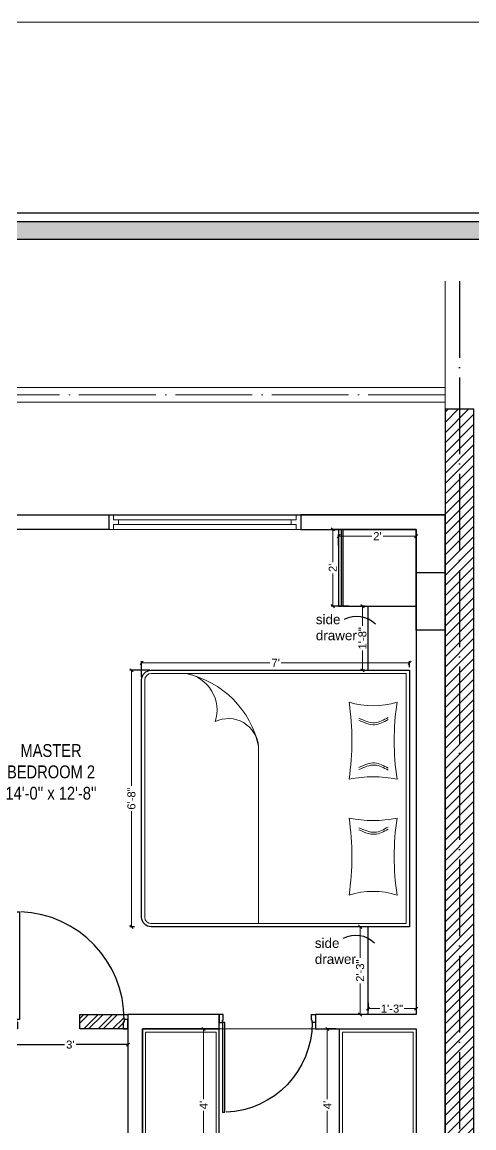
# Model space of a CAD drawing. Header units: millimetres. Extents: x 56222 to 3066687, y -650199 to -121287.
# Drawn here: x 150260.5 to 150401.6, y -177997.5 to -177652.2 of the extents above; entities that cross this region are included whole.
import ezdxf

# ---------------------------------------------------------------- set-up
doc = ezdxf.new("R2010")
doc.units = ezdxf.units.MM
doc.header["$MEASUREMENT"] = 0
doc.header["$PDMODE"] = 35
doc.linetypes.add('ACAD_ISO04W100', pattern=[30, 24, -3, 0, -3])
doc.layers.get('Defpoints').update_dxf_attribs({"color": 220})
doc.layers.add('AR DOOR', color=40, linetype='Continuous')
doc.layers.add('AR ELE-5', color=134, linetype='Continuous')
for name, color, linetype, lineweight in [('COLUMN', 1, 'Continuous', 30), ('dim05', 1, 'Continuous', 13), ('ELEVATION ( SPIRAL STAIR )', 250, 'Continuous', 9), ('FIRST FLOOR ( TEXT )', 7, 'Continuous', 9), ('FURNITURE', 32, 'Continuous', 9), ('GROUND FLOOR', 7, 'Continuous', 9), ('GROUND FLOOR  ( HATCH )', 251, 'Continuous', 9), ('Labelling', 1, 'Continuous', 25), ('NAME PLATE', 7, 'Continuous', 25), ('SECOND FLOOR', 7, 'Continuous', 9), ('SECOND FLOOR  ( PLINE )', 251, 'Continuous', 30), ('SECOND FLOOR ( PLine )', 7, 'Continuous', 30), ('wall', 7, 'Continuous', 30), ('X_PLOT', 1, 'Continuous', 9), ('XX~SLAB ( BEAM )~ ( DIM )', 7, 'Continuous', 9)]:
    doc.layers.add(name, color=color, linetype=linetype, lineweight=lineweight)
doc.layers.add('XX~SLAB ( PLINE )', color=251, linetype='Continuous', plot=False)
doc.styles.add('Arial', font='arial.ttf')
doc.styles.add('KATHA', font='swissc.ttf')
doc.styles.get("Standard").update_dxf_attribs({"font": 'arial.ttf', "height": 6})
doc.styles.add('style4', font='ARIALN.TTF')
doc.dimstyles.new('ISO-25', dxfattribs={"dimtxt": 2.5, "dimasz": 1, "dimexe": 0.5, "dimexo": 1, "dimtad": 0, "dimdec": 1, "dimlunit": 4, "dimtxsty": 'Standard', "dimblk": 'OBLIQUE', "dimcen": 2.5, "dimclrd": 1, "dimclre": 1, "dimclrt": 5, "dimadec": 0, "dimazin": 0, "dimtfac": 1, "dimtdec": 1, "dimtmove": 0, "dimatfit": 3, "dimfxl": 1, "dimlwd": -1, "dimarcsym": 0})

# ---------------------------------------------------------------- blocks, each defined once
blk = doc.blocks.new('LAYOUT FILE')
at = {"layer": 'NAME PLATE', "true_color": 0xd39e00}
h = blk.add_hatch(color=42, dxfattribs=at)
h.paths.add_polyline_path([(3346889.83, -513806.18), (3346889.83, -514260.7), (3347535.56, -514260.7), (3347535.56, -513806.18)])
h.paths.add_polyline_path([(3346894.36, -513810.71), (3347531.03, -513810.71), (3347531.03, -514256.17), (3346894.36, -514256.17)], flags=16)
at = {"layer": 'NAME PLATE', "color": 42, "true_color": 0xd39e00}
for points in [[(3346887.56, -513803.91), (3347537.83, -513803.91), (3347537.83, -514262.96), (3346887.56, -514262.96)], [(3346889.83, -513806.18), (3347535.56, -513806.18), (3347535.56, -514260.7), (3346889.83, -514260.7)], [(3346894.36, -513810.71), (3347531.03, -513810.71), (3347531.03, -514256.17), (3346894.36, -514256.17)]]:
    blk.add_lwpolyline(points, close=True, dxfattribs=at)
blk = doc.blocks.new('*U256')
for points in [[(-1160, 0), (-1120, 0), (-1120, 30), (-1110, 30), (-1110, 100), (-1160, 100)], [(0, 0), (0, -1120), (-30, -1120), (-30, 0)], [(40, 0), (0, 0), (0, 30), (-10, 30), (-10, 100), (40, 100)]]:
    blk.add_lwpolyline(points, close=True)
at = {"layer": 'AR ELE-5', "linetype": 'ByBlock', "ltscale": 15}
blk.add_arc((2, 1), 1122, 180.0347, 267.627, dxfattribs=at)
blk = doc.blocks.new('*U500')
for points in [[(-1160, 0), (-1120, 0), (-1120, 30), (-1110, 30), (-1110, 100), (-1160, 100)], [(0, 0), (0, -1120), (-30, -1120), (-30, 0)], [(40, 0), (0, 0), (0, 30), (-10, 30), (-10, 100), (40, 100)]]:
    blk.add_lwpolyline(points, close=True)
at = {"layer": 'AR ELE-5', "linetype": 'ByBlock', "ltscale": 15}
blk.add_arc((2, 1), 1122, 180.0347, 267.627, dxfattribs=at)
blk = doc.blocks.new('_Oblique')
at = {"layer": 'wall', "color": 0, "lineweight": -2}
blk.add_line((-0.5, -0.5), (0.5, 0.5), dxfattribs=at)
blk = doc.blocks.new('*D578')
at = {"layer": 'Defpoints', "color": 0, "transparency": 16777216}
for p in [(150359.57, -177966.61), (150355.8, -178014.11), (150359.57, -178014.11)]:
    blk.add_point(p, dxfattribs=at)
at = {"layer": 'dim05', "color": 1, "linetype": 'Continuous', "lineweight": -2, "transparency": 16777216}
for p, q in [((150358.57, -177966.61), (150355.3, -177966.61)), ((150358.57, -178014.11), (150355.3, -178014.11))]:
    blk.add_line(p, q, dxfattribs=at)
at = {"layer": 'dim05', "color": 1, "linetype": 'Continuous', "transparency": 16777216}
for p, q in [((150355.8, -177966.61), (150355.8, -177988.53)), ((150355.8, -178014.11), (150355.8, -177992.18))]:
    blk.add_line(p, q, dxfattribs=at)
at = {"layer": 'dim05', "color": 1, "transparency": 16777216}
for p, rotation in [((150355.8, -177966.61), 90), ((150355.8, -178014.11), 270)]:
    blk.add_blockref('_Oblique', p, dxfattribs=dict(at, rotation=rotation))
at = {"layer": 'dim05', "color": 5, "lineweight": 25, "transparency": 16777216, "insert": (150355.8, -177990.36), "char_height": 2.5, "attachment_point": 5, "rotation": 90, "style": 'Arial'}
blk.add_mtext("4'", dxfattribs=at)
blk = doc.blocks.new('*D579')
at = {"layer": 'Defpoints', "color": 0, "transparency": 16777216}
for p in [(150319.07, -177966.61), (150317.18, -178014.11), (150319.07, -178014.11)]:
    blk.add_point(p, dxfattribs=at)
at = {"layer": 'dim05', "color": 1, "linetype": 'Continuous', "lineweight": -2, "transparency": 16777216}
for p, q in [((150318.07, -177966.61), (150316.68, -177966.61)), ((150318.07, -178014.11), (150316.68, -178014.11))]:
    blk.add_line(p, q, dxfattribs=at)
at = {"layer": 'dim05', "color": 1, "linetype": 'Continuous', "transparency": 16777216}
for p, q in [((150317.18, -177966.61), (150317.18, -177988.53)), ((150317.18, -178014.11), (150317.18, -177992.18))]:
    blk.add_line(p, q, dxfattribs=at)
at = {"layer": 'dim05', "color": 1, "transparency": 16777216}
for p, rotation in [((150317.18, -177966.61), 90), ((150317.18, -178014.11), 270)]:
    blk.add_blockref('_Oblique', p, dxfattribs=dict(at, rotation=rotation))
at = {"layer": 'dim05', "color": 5, "lineweight": 25, "transparency": 16777216, "insert": (150317.18, -177990.36), "char_height": 2.5, "attachment_point": 5, "rotation": 90, "style": 'Arial'}
blk.add_mtext("4'", dxfattribs=at)
blk = doc.blocks.new('*D585')
at = {"layer": 'Defpoints', "color": 0, "transparency": 16777216}
for p in [(150257.57, -177966.63), (150293.57, -177966.61), (150293.57, -177971.49)]:
    blk.add_point(p, dxfattribs=at)
at = {"layer": 'dim05', "color": 5, "linetype": 'Continuous', "lineweight": -2, "transparency": 16777216}
for p, q in [((150257.57, -177967.63), (150257.57, -177971.99)), ((150293.57, -177967.61), (150293.57, -177971.99))]:
    blk.add_line(p, q, dxfattribs=at)
at = {"layer": 'dim05', "color": 5, "linetype": 'Continuous', "lineweight": 30, "transparency": 16777216}
for p, q in [((150257.57, -177971.49), (150273.8, -177971.49)), ((150293.57, -177971.49), (150277.35, -177971.49))]:
    blk.add_line(p, q, dxfattribs=at)
at = {"layer": 'dim05', "color": 5, "lineweight": 30, "transparency": 16777216, "rotation": 180}
blk.add_blockref('_Oblique', (150257.57, -177971.49), dxfattribs=at)
at = {"layer": 'dim05', "color": 5, "lineweight": 30, "transparency": 16777216}
blk.add_blockref('_Oblique', (150293.57, -177971.49), dxfattribs=at)
at = {"layer": 'dim05', "color": 5, "transparency": 16777216, "insert": (150275.57, -177971.49), "char_height": 2.5, "attachment_point": 5, "style": 'Arial'}
blk.add_mtext("3'", dxfattribs=at)
blk = doc.blocks.new('*D653')
at = {"layer": 'Defpoints', "color": 0, "transparency": 16777216}
for p in [(150297.83, -177852.26), (150381.52, -177854.61), (150297.83, -177857.61)]:
    blk.add_point(p, dxfattribs=at)
at = {"layer": 'dim05', "color": 1, "linetype": 'Continuous', "lineweight": -2, "transparency": 16777216}
for p, q in [((150297.83, -177856.61), (150297.83, -177851.76)), ((150381.52, -177853.61), (150381.52, -177851.76))]:
    blk.add_line(p, q, dxfattribs=at)
at = {"layer": 'dim05', "color": 1, "linetype": 'Continuous', "transparency": 16777216}
for p, q in [((150297.83, -177852.26), (150337.91, -177852.26)), ((150381.52, -177852.26), (150341.44, -177852.26))]:
    blk.add_line(p, q, dxfattribs=at)
at = {"layer": 'dim05', "color": 1, "transparency": 16777216, "rotation": 180}
blk.add_blockref('_Oblique', (150297.83, -177852.26), dxfattribs=at)
at = {"layer": 'dim05', "color": 1, "transparency": 16777216}
blk.add_blockref('_Oblique', (150381.52, -177852.26), dxfattribs=at)
at = {"layer": 'dim05', "color": 5, "lineweight": 25, "transparency": 16777216, "insert": (150339.68, -177852.26), "char_height": 2.5, "attachment_point": 5, "style": 'Arial'}
blk.add_mtext("7'", dxfattribs=at)
blk = doc.blocks.new('*D654')
at = {"layer": 'Defpoints', "color": 0, "transparency": 16777216}
for p in [(150366.78, -177834.61), (150368.52, -177834.61), (150368.52, -177854.61)]:
    blk.add_point(p, dxfattribs=at)
at = {"layer": 'dim05', "color": 1, "linetype": 'Continuous', "lineweight": -2, "transparency": 16777216}
for p, q in [((150367.52, -177834.61), (150366.28, -177834.61)), ((150367.52, -177854.61), (150366.28, -177854.61))]:
    blk.add_line(p, q, dxfattribs=at)
at = {"layer": 'dim05', "color": 1, "linetype": 'Continuous', "transparency": 16777216}
for p, q in [((150366.78, -177834.61), (150366.78, -177840.78)), ((150366.78, -177854.61), (150366.78, -177848.44))]:
    blk.add_line(p, q, dxfattribs=at)
at = {"layer": 'dim05', "color": 1, "transparency": 16777216}
for p, rotation in [((150366.78, -177834.61), 90), ((150366.78, -177854.61), 270)]:
    blk.add_blockref('_Oblique', p, dxfattribs=dict(at, rotation=rotation))
at = {"layer": 'dim05', "color": 5, "lineweight": 25, "transparency": 16777216, "insert": (150366.78, -177844.61), "char_height": 2.5, "attachment_point": 5, "rotation": 90, "style": 'Arial'}
blk.add_mtext('1\'-8"', dxfattribs=at)
blk = doc.blocks.new('*D655')
at = {"layer": 'Defpoints', "color": 0, "transparency": 16777216}
for p in [(150301.36, -177854.61), (150294.66, -177934.7), (150296.65, -177934.7)]:
    blk.add_point(p, dxfattribs=at)
at = {"layer": 'dim05', "color": 1, "linetype": 'Continuous', "lineweight": -2, "transparency": 16777216}
for p, q in [((150300.36, -177854.61), (150294.16, -177854.61)), ((150295.65, -177934.7), (150294.16, -177934.7))]:
    blk.add_line(p, q, dxfattribs=at)
at = {"layer": 'dim05', "color": 1, "linetype": 'Continuous', "transparency": 16777216}
for p, q in [((150294.66, -177854.61), (150294.66, -177890.7)), ((150294.66, -177934.7), (150294.66, -177898.61))]:
    blk.add_line(p, q, dxfattribs=at)
at = {"layer": 'dim05', "color": 1, "transparency": 16777216}
for p, rotation in [((150294.66, -177854.61), 90), ((150294.66, -177934.7), 270)]:
    blk.add_blockref('_Oblique', p, dxfattribs=dict(at, rotation=rotation))
at = {"layer": 'dim05', "color": 5, "lineweight": 25, "transparency": 16777216, "insert": (150294.66, -177894.65), "char_height": 2.5, "attachment_point": 5, "rotation": 90, "style": 'Arial'}
blk.add_mtext('6\'-8"', dxfattribs=at)
blk = doc.blocks.new('*D656')
at = {"layer": 'Defpoints', "color": 0, "transparency": 16777216}
for p in [(150366.06, -177934.7), (150368.52, -177934.7), (150368.52, -177962.11)]:
    blk.add_point(p, dxfattribs=at)
at = {"layer": 'dim05', "color": 1, "linetype": 'Continuous', "lineweight": -2, "transparency": 16777216}
for p, q in [((150367.52, -177934.7), (150365.56, -177934.7)), ((150367.52, -177962.11), (150365.56, -177962.11))]:
    blk.add_line(p, q, dxfattribs=at)
at = {"layer": 'dim05', "color": 1, "linetype": 'Continuous', "transparency": 16777216}
for p, q in [((150366.06, -177934.7), (150366.06, -177944.44)), ((150366.06, -177962.11), (150366.06, -177952.37))]:
    blk.add_line(p, q, dxfattribs=at)
at = {"layer": 'dim05', "color": 1, "transparency": 16777216}
for p, rotation in [((150366.06, -177934.7), 90), ((150366.06, -177962.11), 270)]:
    blk.add_blockref('_Oblique', p, dxfattribs=dict(at, rotation=rotation))
at = {"layer": 'dim05', "color": 5, "lineweight": 25, "transparency": 16777216, "insert": (150366.06, -177948.4), "char_height": 2.5, "attachment_point": 5, "rotation": 90, "style": 'Arial'}
blk.add_mtext('2\'-3"', dxfattribs=at)
blk = doc.blocks.new('*D657')
at = {"layer": 'Defpoints', "color": 0, "transparency": 16777216}
for p in [(150368.52, -177957.41), (150383.52, -177958.41), (150368.52, -177960.26)]:
    blk.add_point(p, dxfattribs=at)
at = {"layer": 'dim05', "color": 1, "linetype": 'Continuous', "lineweight": -2, "transparency": 16777216}
for p, q in [((150368.52, -177958.41), (150368.52, -177960.76)), ((150383.52, -177959.41), (150383.52, -177960.76))]:
    blk.add_line(p, q, dxfattribs=at)
at = {"layer": 'dim05', "color": 1, "linetype": 'Continuous', "transparency": 16777216}
for p, q in [((150368.52, -177960.26), (150372.19, -177960.26)), ((150383.52, -177960.26), (150379.85, -177960.26))]:
    blk.add_line(p, q, dxfattribs=at)
at = {"layer": 'dim05', "color": 1, "transparency": 16777216, "rotation": 180}
blk.add_blockref('_Oblique', (150368.52, -177960.26), dxfattribs=at)
at = {"layer": 'dim05', "color": 1, "transparency": 16777216}
blk.add_blockref('_Oblique', (150383.52, -177960.26), dxfattribs=at)
at = {"layer": 'dim05', "color": 5, "lineweight": 25, "transparency": 16777216, "insert": (150376.02, -177960.26), "char_height": 2.5, "attachment_point": 5, "style": 'Arial'}
blk.add_mtext('1\'-3"', dxfattribs=at)
blk = doc.blocks.new('*D662')
at = {"layer": 'Defpoints', "color": 0, "transparency": 16777216}
for p in [(150357.51, -177810.61), (150363.48, -177810.61), (150363.48, -177834.61)]:
    blk.add_point(p, dxfattribs=at)
at = {"layer": 'dim05', "color": 1, "linetype": 'Continuous', "lineweight": -2, "transparency": 16777216}
for p, q in [((150362.48, -177810.61), (150357.01, -177810.61)), ((150362.48, -177834.61), (150357.01, -177834.61))]:
    blk.add_line(p, q, dxfattribs=at)
at = {"layer": 'dim05', "color": 1, "linetype": 'Continuous', "transparency": 16777216}
for p, q in [((150357.51, -177810.61), (150357.51, -177820.81)), ((150357.51, -177834.61), (150357.51, -177824.4))]:
    blk.add_line(p, q, dxfattribs=at)
at = {"layer": 'dim05', "color": 1, "transparency": 16777216}
for p, rotation in [((150357.51, -177810.61), 90), ((150357.51, -177834.61), 270)]:
    blk.add_blockref('_Oblique', p, dxfattribs=dict(at, rotation=rotation))
at = {"layer": 'dim05', "color": 5, "lineweight": 25, "transparency": 16777216, "insert": (150357.51, -177822.61), "char_height": 2.5, "attachment_point": 5, "rotation": 90, "style": 'Arial'}
blk.add_mtext("2'", dxfattribs=at)
blk = doc.blocks.new('*D663')
at = {"layer": 'Defpoints', "color": 0, "transparency": 16777216}
for p in [(150383.57, -177812.73), (150359.34, -177816.69), (150383.57, -177817.45)]:
    blk.add_point(p, dxfattribs=at)
at = {"layer": 'dim05', "color": 1, "linetype": 'Continuous', "lineweight": -2, "transparency": 16777216}
for p, q in [((150359.34, -177815.69), (150359.34, -177812.23)), ((150383.57, -177816.45), (150383.57, -177812.23))]:
    blk.add_line(p, q, dxfattribs=at)
at = {"layer": 'dim05', "color": 1, "linetype": 'Continuous', "transparency": 16777216}
for p, q in [((150359.34, -177812.73), (150369.66, -177812.73)), ((150383.57, -177812.73), (150373.25, -177812.73))]:
    blk.add_line(p, q, dxfattribs=at)
at = {"layer": 'dim05', "color": 1, "transparency": 16777216, "rotation": 180}
blk.add_blockref('_Oblique', (150359.34, -177812.73), dxfattribs=at)
at = {"layer": 'dim05', "color": 1, "transparency": 16777216}
blk.add_blockref('_Oblique', (150383.57, -177812.73), dxfattribs=at)
at = {"layer": 'dim05', "color": 5, "lineweight": 25, "transparency": 16777216, "insert": (150371.46, -177812.73), "char_height": 2.5, "attachment_point": 5, "style": 'Arial'}
blk.add_mtext("2'", dxfattribs=at)

msp = doc.modelspace()

# ---------------------------------------------------------------- hatches: boundary and pattern name
at = {"layer": 'ELEVATION ( SPIRAL STAIR )', "lineweight": 5}
h = msp.add_hatch(dxfattribs=at)
h.set_pattern_fill('ANSI32', color=2, scale=8.479723)
h.set_pattern_definition([(45, (-15.878, -723.9666), (-2.24852616, 2.24852616), []), (45, (-14.379, -723.9666), (-2.24852616, 2.24852616), [])])
h.paths.add_polyline_path([(150292.3716, -177963.6055, 0.01114869), (150292.3372, -177962.1055), (150278.5716, -177962.1055), (150278.5716, -177966.6055), (150292.0716, -177966.6055), (150292.0716, -177964.5055), (150292.3716, -177964.5055)])
at = {"layer": 'GROUND FLOOR  ( HATCH )'}
h = msp.add_hatch(dxfattribs=at)
h.set_pattern_fill('ANSI31', color=6, scale=18, style=0)
h.set_pattern_definition([(45, (33860.8856, -15497.4311), (-1.590990258, 1.590990258), [])])
h.paths.add_polyline_path([(150401.5716, -177773.1055), (150392.5716, -177773.1055), (150392.5716, -178116.6055), (150401.5716, -178116.6055)])

# ---------------------------------------------------------------- linework, layer by layer
at = {"layer": 'COLUMN'}
msp.add_lwpolyline([(150383.5716, -177824.1055), (150392.5716, -177824.1055), (150392.5716, -177842.1055), (150383.5716, -177842.1055)], close=True, dxfattribs=at)
at = {"layer": 'ELEVATION ( SPIRAL STAIR )', "color": 2, "lineweight": 30}
msp.add_lwpolyline([(150293.5716, -177966.6055), (150278.5716, -177966.6055), (150278.5716, -177962.1055), (150293.5716, -177962.1055)], close=True, dxfattribs=at)
at = {"layer": 'FURNITURE', "lineweight": 30}
for p, q in [((150368.5179, -177854.609), (150368.5179, -177834.6055)), ((150368.5179, -177962.1055), (150368.5179, -177934.7044))]:
    msp.add_line(p, q, dxfattribs=at)
at = {"layer": 'FURNITURE'}
msp.add_line((150334.3351, -177933.7044), (150334.3351, -177878.416), dxfattribs=at)
at = {"layer": 'FURNITURE', "lineweight": 30}
for points in [[(150360.2702, -177810.6055), (150359.3392, -177810.6055), (150359.3392, -177834.6055), (150360.2702, -177834.6055)], [(150383.5716, -177810.6055), (150360.6764, -177810.6055), (150360.6764, -177834.6055), (150383.5716, -177834.6055)], [(150359.5716, -177966.6055), (150383.5716, -177966.6055), (150383.5716, -178014.1055), (150359.5716, -178014.1055)]]:
    msp.add_lwpolyline(points, close=True, dxfattribs=at)
msp.add_lwpolyline([(150297.8311, -177931.7044), (150297.8311, -177857.609, -0.41421356), (150300.8311, -177854.609), (150381.419, -177854.609), (150381.419, -177934.7044), (150300.8311, -177934.7044, -0.41421356)], format="xyb", close=True, dxfattribs=at)
at = {"layer": 'FURNITURE'}
for points in [[(150298.8311, -177931.7044), (150298.8311, -177857.609, -0.41421356), (150300.8311, -177855.609), (150380.419, -177855.609), (150380.419, -177933.7044), (150300.8311, -177933.7044, -0.41421356)], [(150320.8139, -177870.62, -0.52796512), (150334.3351, -177878.416, 0.29648943), (150311.6924, -177855.609, -0.4593765), (150320.8139, -177870.62)]]:
    msp.add_lwpolyline(points, format="xyb", close=True, dxfattribs=at)
at = {"layer": 'FURNITURE', "elevation": -0.0053}
for points in [[(150362.5981, -177888.6, -0.10058607), (150377.5981, -177888.6, -0.07572579), (150377.5981, -177864.6, -0.14896716), (150362.5981, -177864.6, -0.0741156)], [(150362.5981, -177900.7765, 0.10058607), (150377.5981, -177900.7765, 0.07572579), (150377.5981, -177924.7765, 0.14896716), (150362.5981, -177924.7765, 0.0741156)]]:
    msp.add_lwpolyline(points, format="xyb", close=True, dxfattribs=at)
at = {"layer": 'FURNITURE', "lineweight": 30}
msp.add_lwpolyline([(150298.0716, -177966.6055), (150298.0716, -178014.1055), (150322.0716, -178014.1055), (150322.0716, -177966.6055), (150298.0716, -177966.6055)], dxfattribs=at)
at = {"layer": 'FURNITURE'}
for points in [[(150299.0716, -177967.6055), (150299.0716, -178013.1055), (150321.0716, -178013.1055), (150321.0716, -177967.6055)], [(150382.5716, -177967.6055), (150382.5716, -178013.1055), (150360.5716, -178013.1055), (150360.5716, -177967.6055)]]:
    msp.add_lwpolyline(points, close=True, dxfattribs=at)
for points in [[(150374.8598, -177869.3418, -0.0053), (150373.4427, -177870.1138, -0.0053), (150370.4491, -177871.7446, -0.0053), (150367.3324, -177870.3039, -0.0053), (150365.691, -177869.5452, -0.0053)], [(150374.8598, -177869.9865, -0.0053), (150373.4427, -177870.7585, -0.0053), (150370.4491, -177872.3894, -0.0053), (150367.3324, -177870.9487, -0.0053), (150365.691, -177870.19, -0.0053)], [(150374.8598, -177885.1776, -0.0053), (150373.4427, -177884.4056, -0.0053), (150370.4491, -177882.7747, -0.0053), (150367.3324, -177884.2154, -0.0053), (150365.691, -177884.9741, -0.0053)], [(150374.8598, -177885.8224, -0.0053), (150373.4427, -177885.0504, -0.0053), (150370.4491, -177883.4195, -0.0053), (150367.3324, -177884.8602, -0.0053), (150365.691, -177885.6189, -0.0053)], [(150374.8598, -177903.5541, -0.0053), (150373.4427, -177904.3261, -0.0053), (150370.4491, -177905.957, -0.0053), (150367.3324, -177904.5163, -0.0053), (150365.691, -177903.7576, -0.0053)], [(150374.8598, -177904.1989, -0.0053), (150373.4427, -177904.9709, -0.0053), (150370.4491, -177906.6017, -0.0053), (150367.3324, -177905.1611, -0.0053), (150365.691, -177904.4024, -0.0053)]]:
    msp.add_open_spline(points, degree=3, knots=[0, 0, 0, 0, 4.57791705, 9.67113696, 9.67113696, 9.67113696, 9.67113696], dxfattribs=at)
at = {"layer": 'GROUND FLOOR'}
for p, q in [((150392.5716, -177733.0566), (150392.5716, -178253.9895)), ((150392.5716, -177733.0566), (150392.5716, -177830.1055)), ((149892.3216, -177766.3555), (150392.5716, -177766.3555)), ((149896.8216, -177770.8555), (150392.5716, -177770.8555))]:
    msp.add_line(p, q, dxfattribs=at)
at = {"layer": 'GROUND FLOOR', "color": 1, "linetype": 'ACAD_ISO04W100'}
msp.add_line((150397.0716, -177733.0566), (150397.0716, -178116.6055), dxfattribs=at)
msp.add_lwpolyline([(150392.5716, -177768.6055), (149894.5716, -177768.6055), (149894.5716, -178231.1055), (150392.5716, -178231.1055)], dxfattribs=at)
at = {"layer": 'GROUND FLOOR', "color": 6, "lineweight": 30}
msp.add_lwpolyline([(150401.5716, -177773.1055), (150392.5716, -177773.1055), (150392.5716, -178116.6055), (150401.5716, -178116.6055)], close=True, dxfattribs=at)
at = {"layer": 'Labelling', "color": 1}
for centre in [(150364.9855, -177846.2762, -0.0704), (150364.6759, -177945.8491, -0.0704)]:
    msp.add_arc(centre, 8.4406, 45.93063, 117.311597, dxfattribs=at)
at = {"layer": 'SECOND FLOOR'}
for p, q in [((149992.0716, -177806.1055), (150392.5716, -177806.1055)), ((150287.5709, -177806.1055), (150287.5709, -177810.6055)), ((150347.5716, -177806.1055), (150347.5716, -177810.6055)), ((150215.5716, -177810.6055), (150383.5716, -177810.6055)), ((150383.5716, -177810.6055), (150383.5716, -177962.1055)), ((150293.5716, -177962.1055), (150322.0716, -177962.1055)), ((150293.5716, -177966.6055), (150293.5716, -177962.1055)), ((150322.0716, -177962.1055), (150322.0716, -177966.6055)), ((150352.0716, -177962.1055), (150383.5716, -177962.1055)), ((150352.0716, -177962.1055), (150352.0716, -177966.6055)), ((150293.5716, -177966.6055), (150293.5716, -178116.6055)), ((150293.5716, -177966.6055), (150293.5716, -177966.6055)), ((150298.0716, -177966.6055), (150298.0716, -178116.6055)), ((150298.0716, -177966.6055), (150383.5716, -177966.6055)), ((150383.5716, -177966.6055), (150383.5716, -178094.1055))]:
    msp.add_line(p, q, dxfattribs=at)
msp.add_lwpolyline([(150347.5716, -177806.1055), (150346.0716, -177806.1055), (150346.0716, -177807.6055), (150344.5716, -177807.6055), (150344.5716, -177809.1055), (150290.5709, -177809.1055), (150290.5709, -177807.6055), (150289.0709, -177807.6055), (150289.0709, -177806.1055), (150287.5709, -177806.1055), (150287.5709, -177810.6055), (150289.0709, -177810.6055), (150289.0709, -177809.1055), (150290.5709, -177809.1055), (150290.5709, -177807.6055), (150344.5716, -177807.6055), (150344.5716, -177809.1055), (150346.0716, -177809.1055), (150346.0716, -177810.6055), (150347.5716, -177810.6055), (150347.5716, -177806.1055), (150287.5709, -177806.1055), (150287.5709, -177810.6055), (150347.5716, -177810.6055)], close=True, dxfattribs=at)
at = {"layer": 'SECOND FLOOR  ( PLINE )'}
for points in [[(150211.0716, -177966.6055), (150191.5716, -177966.6055), (150191.5716, -177962.1055), (150211.0716, -177962.1055), (150211.0716, -177810.6055), (150142.0716, -177810.6055), (150142.0716, -177806.1055), (150287.5709, -177806.1055), (150287.5709, -177810.6055), (150215.5716, -177810.6055), (150215.5716, -177962.1055), (150236.5716, -177962.1055), (150236.5716, -177966.6055), (150215.5716, -177966.6055)], [(150392.5716, -177806.1055), (150347.5716, -177806.1055), (150347.5716, -177810.6055), (150383.5716, -177810.6055), (150383.5716, -177962.1055), (150352.0716, -177962.1055), (150352.0716, -177966.6055), (150383.5716, -177966.6055), (150383.5716, -178094.1055), (150350.5665, -178094.1055), (150350.5665, -178098.6055), (150383.5716, -178098.6055), (150383.5716, -178116.6055), (150392.5716, -178116.6055)]]:
    msp.add_lwpolyline(points, close=True, dxfattribs=at)
at = {"layer": 'SECOND FLOOR ( PLine )'}
msp.add_lwpolyline([(150298.0716, -178098.6055), (150326.5665, -178098.6055), (150326.5665, -178094.1055), (150298.0716, -178094.1055), (150298.0716, -177966.6055), (150322.0716, -177966.6055), (150322.0716, -177962.1055), (150293.5716, -177962.1055), (150293.5716, -177966.6055), (150293.5716, -177966.6055), (150293.5716, -178116.6055), (150298.0716, -178116.6055)], close=True, dxfattribs=at)
at = {"layer": 'X_PLOT', "linetype": 'ACAD_ISO04W100', "lineweight": 30}
msp.add_line((150397.0716, -177733.0566), (150397.0716, -178228.8555), dxfattribs=at)
at = {"layer": 'XX~SLAB ( BEAM )~ ( DIM )'}
msp.add_line((150383.5716, -177810.6055), (150383.5716, -177818.6055), dxfattribs=at)
msp.add_lwpolyline([(149747.6356, -177652.2174), (152273.4285, -177652.2174), (152273.4285, -178336.4491), (149747.6356, -178336.4491)], close=True, dxfattribs=at)
at = {"layer": 'XX~SLAB ( PLINE )'}
msp.add_lwpolyline([(149987.5716, -177806.1055), (150392.5716, -177806.1055), (150392.5716, -178116.6055), (150383.5716, -178116.6055), (150363.7669, -178116.6055), (150323.4298, -178116.6055), (150298.0716, -178116.6055), (150151.0716, -178116.6055), (150077.8281, -178116.6055), (149987.5716, -178116.6055)], close=True, dxfattribs=at)

# ---------------------------------------------------------------- block references
at = {"layer": 'AR DOOR', "linetype": 'ByBlock', "lineweight": -2, "extrusion": (0, 0, -1), "xscale": -0.02999999999996949, "yscale": 0.02999999999996949, "zscale": -0.02999999999996949, "rotation": 180}
msp.add_blockref('*U256', (-150258.7716, -177963.6055), dxfattribs=at)
at = {"layer": 'AR DOOR', "linetype": 'ByBlock', "lineweight": -2, "extrusion": (0, 0, -1), "xscale": 0.02500000000004618, "yscale": 0.02500000000004618, "zscale": -0.02500000000004618}
msp.add_blockref('*U500', (-150323.0716, -177964.6055), dxfattribs=at)
at = {"layer": 'NAME PLATE', "lineweight": 0, "xscale": 1.209046105522275, "yscale": 1.209046105522275, "zscale": 1.209046105522275}
msp.add_blockref('LAYOUT FILE', (-3896719.025, 443500.8401, 0.1256), dxfattribs=at)

# ---------------------------------------------------------------- texts
at = {"layer": 'FIRST FLOOR ( TEXT )', "insert": (150269.5462, -177886.3555), "char_height": 4, "attachment_point": 5, "style": 'KATHA'}
msp.add_mtext("MASTER \\PBEDROOM 2\\P14'-0'' x 12'-8''", dxfattribs=at)
at = {"layer": 'Labelling', "color": 1, "char_height": 3, "width": 33.454272, "attachment_point": 5, "style": 'style4'}
for insert in [(150368.9522, -177841.2407, -0.0704), (150368.6425, -177942.3136, -0.0704)]:
    msp.add_mtext('\\A1;\\pxql;{\\fArial|b0|i0|c0|p34;side \\Pdrawer}', dxfattribs=dict(at, insert=insert))

# ---------------------------------------------------------------- dimensions: what is measured, and where the dimension line sits
at = {"layer": 'dim05', "color": 27, "lineweight": 25, "true_color": 0x7d5120}
for base, p1, p2, angle, override, picture, middle in [((150357.5109, -177810.6055), (150363.4844, -177834.6055), (150363.4844, -177810.6055), 90, {"dimdec": 0, "dimtxsty": 'Arial'}, '*D662', (150357.5109, -177822.6055)), ((150366.7841, -177834.6055), (150368.5179, -177854.609), (150368.5179, -177834.6055), 90, {"dimdec": 0, "dimtxsty": 'Arial'}, '*D654', (150366.7841, -177844.6072)), ((150297.8311, -177852.2623), (150381.522, -177854.609), (150297.8311, -177857.609), 180, {"dimdec": 0, "dimtxsty": 'Arial'}, '*D653', (150339.6765, -177852.2623)), ((150294.6626, -177934.6957), (150301.3575, -177854.609), (150296.6515, -177934.6957), 90, {"dimtxsty": 'Arial'}, '*D655', (150294.6626, -177894.6523)), ((150366.0632, -177934.7044), (150368.5179, -177962.1055), (150368.5179, -177934.7044), 90, {"dimdec": 0, "dimtxsty": 'Arial'}, '*D656', (150366.0632, -177948.405)), ((150368.5179, -177960.2638), (150383.5179, -177958.4092), (150368.5179, -177957.4092), 180, {"dimdec": 0, "dimtxsty": 'Arial'}, '*D657', (150376.0179, -177960.2638)), ((150317.176406319, -178014.105503854), (150319.0716453182, -177966.6055038539), (150319.0716453182, -178014.105503854), 90, {"dimdec": 0, "dimtxsty": 'Arial'}, '*D579', (150317.176406319, -177990.355503854)), ((150355.801094815, -178014.105503854), (150359.5716453182, -177966.6055038539), (150359.5716453182, -178014.105503854), 90, {"dimdec": 0, "dimtxsty": 'Arial'}, '*D578', (150355.801094815, -177990.355503854))]:
    dim = msp.add_linear_dim(base=base, p1=p1, p2=p2, angle=angle, dimstyle='ISO-25', override=override, dxfattribs=at)
    dim.commit()
    dim.dimension.update_dxf_attribs({"geometry": picture, "text_midpoint": middle})
dim = msp.add_linear_dim(base=(150383.5716, -177812.7252), p1=(150359.3392, -177816.6911), p2=(150383.5716, -177817.4493), dimstyle='ISO-25', override={"dimdec": 0, "dimtxsty": 'Arial'}, dxfattribs=at)
dim.commit()
dim.dimension.update_dxf_attribs({"geometry": '*D663', "text_midpoint": (150371.4554, -177812.7252)})
at = {"layer": 'dim05'}
dim = msp.add_linear_dim(base=(150293.5716, -177971.4852), p1=(150257.5716, -177966.632), p2=(150293.5716, -177966.6055), dimstyle='ISO-25', override={"dimtxsty": 'Arial', "dimclrd": 5, "dimclre": 5, "dimtmove": 1, "dimlwd": 30}, dxfattribs=at)
dim.commit()
dim.dimension.update_dxf_attribs({"geometry": '*D585', "text_midpoint": (150275.5716, -177971.4852)})

doc.saveas('drawing.dxf')
